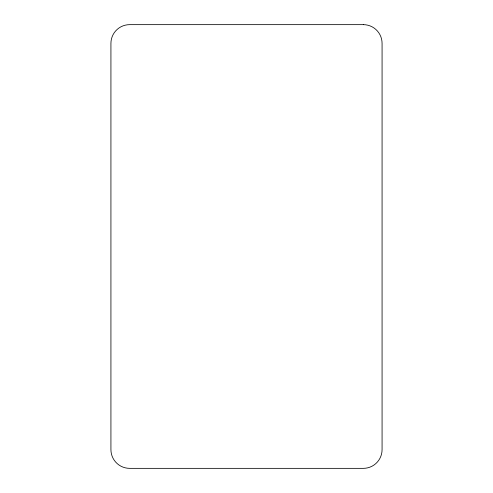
<?xml version="1.0" encoding="UTF-8"?>
<svg xmlns="http://www.w3.org/2000/svg" width="493" height="493" viewBox="0 0 493 493"><rect width="100%" height="100%" fill="white"/><g stroke="black" fill="none" stroke-linecap="round" stroke-linejoin="round"><path stroke-width="0.74" d="M363.341 24.65L129.659 24.65A18.734 18.734 0 0 0 110.925 43.384L110.925 449.616A18.734 18.734 0 0 0 129.659 468.35L363.341 468.35A18.734 18.734 0 0 0 382.075 449.616L382.075 43.384A18.734 18.734 0 0 0 363.341 24.65"/></g></svg>
